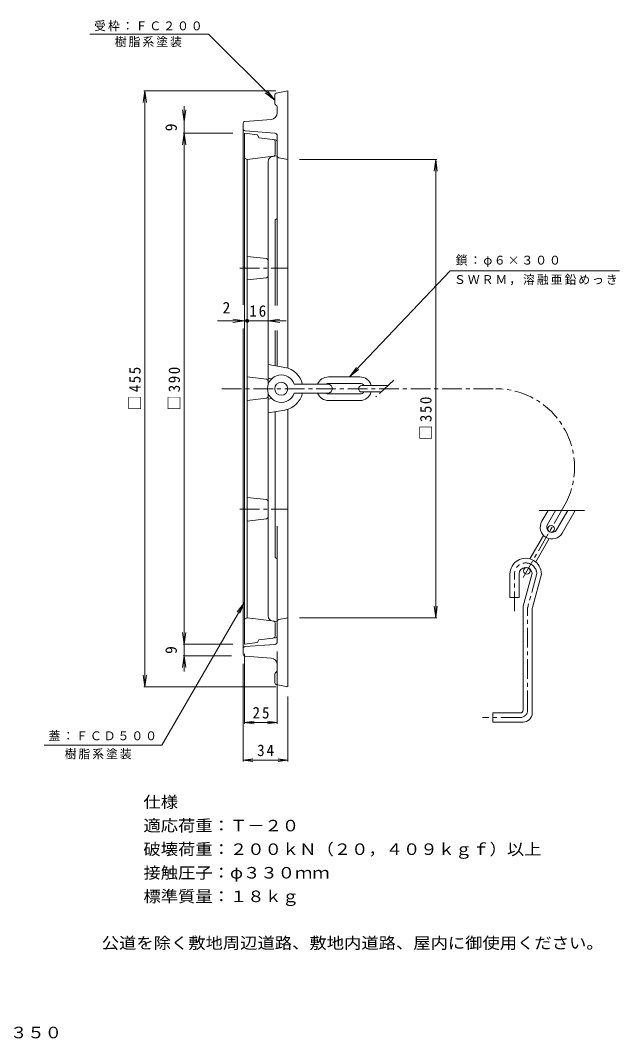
# Model space of a CAD drawing. Units: millimetres, scale not verified. Extents: x -512 to 529, y -407 to 371.
# Drawn here: x 72 to 529, y -407 to 371 of the extents above; entities that cross this region are included whole.
import ezdxf
from ezdxf.enums import TextEntityAlignment as Align

# ---------------------------------------------------------------- set-up
doc = ezdxf.new("R2010")
doc.units = ezdxf.units.MM
doc.header["$LTSCALE"] = 3
doc.header["$PDMODE"] = 32
doc.header["$PDSIZE"] = 2.4
doc.linetypes.add('CHAIN1', pattern=[8, 5, -1, 1, -1])
for name, color, linetype, lineweight in [('0-0', 3, 'Continuous', 9), ('0-1', 2, 'Continuous', 9), ('0-2', 6, 'Continuous', 5), ('0-4', 7, 'Continuous', 9), ('0-E', 7, 'Continuous', 9)]:
    doc.layers.add(name, color=color, linetype=linetype, lineweight=lineweight)
doc.layers.add('F-5', color=2, linetype='Continuous')
doc.styles.add('ＭＳ ゴシック', font='')
doc.styles.get('ＭＳ ゴシック').set_extended_font_data('MS Gothic')

msp = doc.modelspace()

# ---------------------------------------------------------------- linework, layer by layer
at = {"layer": '0-0'}
for p, q in [((266.782, 280.037), (254.099, 281.594)), ((266.599, 268.926), (266.599, 278.732)), ((268.099, 278.548), (268.099, 219.875)), ((243.099, 265.959), (245.099, 264.959)), ((245.099, 264.959), (265.282, 267.438)), ((245.099, 264.959), (245.099, -85.04)), ((264.612, 267.355), (268.099, 267.784)), ((261.099, 263.385), (261.099, 93.161)), ((268.099, 219.875), (266.599, 218.875)), ((266.599, 218.875), (266.599, 153.409)), ((259.782, 189.279), (245.099, 190.959)), ((259.782, 174.64), (245.099, 172.96)), ((266.599, 134.372), (266.599, 107.322)), ((261.099, 108.459), (273.943, 106.213)), ((259.782, 97.279), (245.099, 98.959)), ((261.099, 97.959), (263.803, 97.511)), ((261.099, -83.466), (261.099, 86.758)), ((259.782, 82.64), (245.099, 80.959)), ((261.099, 81.959), (263.803, 82.409)), ((261.099, 71.459), (273.943, 73.706)), ((266.599, 72.422), (266.599, -38.956)), ((259.782, 5.28), (245.099, 6.96)), ((259.782, -9.36), (245.099, -11.041)), ((268.099, -98.629), (268.099, -14.956)), ((268.099, -39.956), (266.599, -38.956)), ((243.099, -86.04), (245.099, -85.04)), ((245.099, -85.04), (268.099, -87.865)), ((266.599, -98.813), (266.599, -89.008)), ((266.782, -100.118), (254.099, -101.675))]:
    msp.add_line(p, q, dxfattribs=at)
at = {"layer": '0-0', "linetype": 'CHAIN1'}
for p, q in [((239.475, 181.976), (275.596, 181.976)), ((239.475, -2.058), (275.596, -2.058))]:
    msp.add_line(p, q, dxfattribs=at)
at = {"layer": '0-0'}
for points in [[(243.099, 284.959), (243.099, -105.041), (253.099, -103.813), (254.099, -101.675)], [(243.099, 284.959), (253.099, 283.732), (254.099, 281.594)]]:
    msp.add_lwpolyline(points, dxfattribs=at)
for centre, radius, start, end in [((265.099, 278.732), 1.5, 0, 82.99913), ((266.599, 278.548), 1.5, 0, 82.99878), ((265.099, 263.385), 4, 97.00005, 180), ((265.099, 268.926), 1.5, 277.00122, 0), ((259.599, 187.791), 1.5, 0, 82.99895), ((259.599, 176.128), 1.5, 277.00122, 0), ((271.099, 89.959), 16.5, 12.24657, 80.07664), ((259.599, 95.791), 1.5, 0, 82.99895), ((271.099, 89.959), 16.5, 279.92336, 347.75369), ((259.599, 84.128), 1.5, 277.00122, 0), ((259.599, 3.791), 1.5, 0, 82.99895), ((259.599, -7.872), 1.5, 277.00122, 0), ((265.099, -83.466), 4, 180, 262.99995), ((265.099, -89.008), 1.5, 0, 82.99895), ((265.099, -98.813), 1.5, 277.00122, 0), ((266.599, -98.629), 1.5, 277.00122, 0)]:
    msp.add_arc(centre, radius, start, end, dxfattribs=at)
at = {"layer": '0-1'}
for p, q in [((266.099, 308.081), (266.099, 314.23)), ((267.305, 315.701), (276.099, 317.459)), ((276.099, 317.459), (276.099, 105.835)), ((267.66, 305.899), (266.539, 307.02)), ((268.099, 300.59), (268.099, 304.838)), ((242.099, 292.571), (242.099, 153.92)), ((263.483, 295.604), (243.484, 294.066)), ((266.253, 285.102), (243.484, 286.853)), ((268.099, 283.107), (268.099, 153.409)), ((269.323, 266.23), (276.099, 264.959)), ((242.099, 135.888), (242.099, -112.652)), ((268.099, 134.372), (268.099, 107.235)), ((276.099, -137.541), (276.099, 74.084)), ((269.323, -86.311), (276.099, -85.041)), ((268.099, -103.189), (268.099, -87.785)), ((266.253, -105.183), (243.484, -106.934)), ((263.483, -115.685), (243.484, -114.147)), ((268.099, -120.671), (268.099, -124.919)), ((266.099, -128.162), (266.099, -134.311)), ((267.66, -125.98), (266.539, -127.101)), ((267.305, -135.782), (276.099, -137.541))]:
    msp.add_line(p, q, dxfattribs=at)
for centre, radius, start, end in [((267.599, 314.23), 1.5, 101.30968, 180), ((267.599, 308.081), 1.5, 180, 225.00023), ((266.599, 304.838), 1.5, 0, 45.00023), ((263.099, 300.59), 5, 274.39864, 0), ((243.599, 292.571), 1.5, 94.39876, 180), ((243.599, 288.348), 1.5, 180, 265.60124), ((266.099, 283.107), 2, 0, 85.60132), ((269.599, 267.704), 1.5, 180, 259.38058), ((269.599, -87.785), 1.5, 100.61942, 180), ((243.599, -108.43), 1.5, 94.39876, 180), ((266.099, -103.189), 2, 274.39868, 0), ((243.599, -112.652), 1.5, 180, 265.60124), ((263.099, -120.671), 5, 0, 85.60136), ((267.599, -128.162), 1.5, 134.99977, 180), ((266.599, -124.919), 1.5, 314.99977, 0), ((267.599, -134.311), 1.5, 180, 258.69032)]:
    msp.add_arc(centre, radius, start, end, dxfattribs=at)
at = {"layer": '0-2', "color": 4, "lineweight": 9}
for p, q in [((280.999, 93.459), (306.599, 93.459)), ((280.999, 86.46), (306.599, 86.46))]:
    msp.add_line(p, q, dxfattribs=at)
at = {"layer": '0-2'}
for p, q in [((307.099, 98.959), (331.099, 98.959)), ((307.099, 93.959), (331.099, 93.959)), ((307.099, 85.959), (331.099, 85.959)), ((332.599, 92.46), (352.599, 92.46)), ((332.599, 87.459), (347.243, 87.459)), ((307.099, 80.959), (331.099, 80.959)), ((502.444, -3.127), (467.722, -3.127)), ((474.56, -3.127), (469.864, -11.26)), ((480.333, -3.127), (474.194, -13.76)), ((489.571, -3.127), (481.123, -17.76)), ((495.345, -3.127), (485.453, -20.261)), ((460.79, -39.978), (471.171, -21.998)), ((473.932, -17.215), (474.744, -15.81)), ((478.262, -19.715), (479.073, -18.309)), ((465.213, -42.317), (475.501, -24.498)), ((456.243, -47.852), (456.996, -46.549)), ((445.513, -69.522), (445.513, -51.522)), ((452.514, -69.522), (452.514, -51.522)), ((462.461, -50.797), (455.684, -76.089)), ((460.574, -50.352), (461.579, -48.611)), ((469.513, -51.522), (462.684, -77.01)), ((452.514, -69.522), (445.513, -69.522)), ((455.513, -155.522), (455.513, -77.383)), ((462.513, -157.522), (462.513, -78.304)), ((432.513, -164.522), (432.513, -157.522)), ((453.514, -157.522), (432.513, -157.522)), ((455.513, -164.522), (432.513, -164.522))]:
    msp.add_line(p, q, dxfattribs=at)
at = {"layer": '0-2', "linetype": 'CHAIN1'}
for p, q in [((356.905, 96.479), (343.182, 83.669)), ((225.839, 89.959), (434.773, 89.959)), ((486.734, -0.041), (455.527, -54.094)), ((449.014, -79.753), (449.014, -51.522)), ((466.003, -51.1), (459.065, -76.995)), ((459.014, -155.522), (459.014, -77.383)), ((453.514, -161.022), (424.542, -161.022))]:
    msp.add_line(p, q, dxfattribs=at)
at = {"layer": '0-2', "color": 4, "lineweight": 9}
msp.add_circle((271.099, 89.959), 5, dxfattribs=at)
at = {"layer": '0-2'}
for centre in [(476.908, -17.06), (458.408, -49.102)]:
    msp.add_circle(centre, 2.5, dxfattribs=at)
at = {"layer": '0-2', "color": 4, "lineweight": 9}
for centre, radius, start, end in [((271.099, 89.959), 10.5, 19.47118, 340.52882), ((306.599, 89.959), 3.5, 270, 90)]:
    msp.add_arc(centre, radius, start, end, dxfattribs=at)
at = {"layer": '0-2'}
for centre, radius, start, end in [((307.099, 89.959), 9, 90, 157.1138), ((307.099, 89.959), 4, 89.99962, 118.95245), ((331.099, 89.959), 9, 16.12759, 90), ((331.099, 89.959), 4, 38.68221, 90), ((307.099, 89.959), 9, 202.88445, 270), ((307.099, 89.959), 4, 241.04118, 270.00038), ((332.599, 89.959), 2.5, 90, 270), ((331.099, 89.959), 9, 269.99983, 343.87241), ((331.099, 89.959), 4, 270, 321.31779), ((477.659, -15.76), 9, 150, 330), ((477.659, -15.76), 4, 150, 330), ((457.514, -51.522), 12, 359.99998, 180), ((457.514, -51.522), 5, 8.33247, 180), ((460.514, -77.383), 5, 165, 180), ((467.514, -78.304), 5, 165, 180), ((453.514, -155.522), 2, 270, 0), ((455.513, -157.522), 7, 270, 0)]:
    msp.add_arc(centre, radius, start, end, dxfattribs=at)
at = {"layer": '0-2', "linetype": 'CHAIN1'}
for centre, radius, start, end in [((434.773, 29.959), 60, 329.99995, 90), ((457.514, -51.522), 8.5, 2.84383, 180), ((460.514, -77.383), 1.5, 165, 180), ((453.514, -155.522), 5.5, 270, 0)]:
    msp.add_arc(centre, radius, start, end, dxfattribs=at)
at = {"layer": '0-4'}
for p, q in [((167.099, 317.459), (165.925, 308.536)), ((267.099, 317.459), (166.199, 317.459)), ((167.099, -137.541), (167.099, 317.459)), ((167.099, 317.459), (168.274, 308.536)), ((197.099, -125.854), (197.099, 305.772)), ((197.099, 293.959), (195.925, 302.882)), ((197.099, 293.959), (198.274, 302.882)), ((197.099, 284.959), (195.925, 276.036)), ((234.099, 284.959), (196.199, 284.959)), ((197.099, 284.959), (198.274, 276.036)), ((285.099, 264.959), (389.87, 264.959)), ((388.97, 264.959), (387.795, 256.037)), ((388.97, -85.041), (388.97, 264.959)), ((388.97, 264.959), (390.145, 256.037)), ((222.553, 141.805), (274.801, 141.805)), ((243.099, 141.805), (234.176, 142.98)), ((243.099, 141.805), (234.176, 140.63)), ((261.099, 141.805), (270.022, 142.98)), ((261.099, 141.805), (270.022, 140.63)), ((388.97, -85.041), (387.795, -76.118)), ((388.97, -85.041), (390.145, -76.118)), ((285.099, -85.041), (389.87, -85.041)), ((197.099, -105.041), (195.925, -96.118)), ((197.099, -105.041), (198.274, -96.118)), ((234.099, -105.041), (196.199, -105.041)), ((197.099, -114.041), (195.925, -122.964)), ((233.099, -114.041), (196.199, -114.041)), ((197.099, -114.041), (198.274, -122.964)), ((243.099, -112.541), (243.099, -165.817)), ((268.099, -110.688), (268.099, -165.817)), ((242.099, -120.152), (242.099, -194.516)), ((167.099, -137.541), (165.925, -128.618)), ((167.099, -137.541), (168.274, -128.618)), ((267.099, -137.541), (166.199, -137.541)), ((276.099, -145.041), (276.099, -194.516)), ((243.099, -164.917), (250.535, -163.938)), ((243.099, -164.917), (268.099, -164.917)), ((243.099, -164.917), (250.535, -165.896)), ((268.099, -164.917), (260.664, -163.938)), ((268.099, -164.917), (260.664, -165.896)), ((242.099, -193.616), (249.535, -192.637)), ((242.099, -193.616), (276.099, -193.616)), ((242.099, -193.616), (249.535, -194.595)), ((276.099, -193.616), (268.664, -192.637)), ((276.099, -193.616), (268.664, -194.595))]:
    msp.add_line(p, q, dxfattribs=at)
msp.add_point((245.099, 141.805), dxfattribs=at)
at = {"layer": '0-E'}
for p, q in [((125.073, 360.717), (215.683, 360.717)), ((266.099, 310.3), (215.683, 360.717)), ((266.099, 310.3), (258.959, 315.779)), ((266.099, 310.3), (260.62, 317.441)), ((323.157, 98.959), (399.863, 180.065)), ((399.863, 180.065), (529.163, 180.065)), ((323.157, 98.959), (328.434, 106.25)), ((323.157, 98.959), (330.141, 104.635)), ((243.099, -73.134), (180.167, -182.136)), ((243.099, -73.134), (237.62, -80.275)), ((243.099, -73.134), (239.655, -81.449)), ((90.332, -182.136), (180.167, -182.136))]:
    msp.add_line(p, q, dxfattribs=at)

# ---------------------------------------------------------------- texts
at = {"layer": '0-4', "color": 2, "style": 'ＭＳ ゴシック'}
for p in [(194.099, 286.459), (194.099, -112.541)]:
    msp.add_text('9', height=8.798, rotation=90, dxfattribs=at).set_placement(p, align=Align.BOTTOM_LEFT)
msp.add_text('2', height=8.798, dxfattribs=at).set_placement((226.315, 144.805), align=Align.BOTTOM_LEFT)
at = {"layer": '0-4', "color": 2, "style": 'ＭＳ ゴシック', "width": 1.1}
for s, p in [('仕様', (165.999, -232.602)), ('適応荷重：Ｔ－２０', (165.999, -250.602)), ('破壊荷重：２００ｋＮ（２０，４０９ｋｇｆ）以上', (165.999, -268.602)), ('接触圧子：φ３３０ｍｍ', (165.999, -286.602)), ('標準質量：１８ｋｇ', (165.999, -304.602)), ('公道を除く敷地周辺道路、敷地内道路、屋内に御使用ください。', (134.194, -340.208))]:
    msp.add_text(s, height=8.798, dxfattribs=at).set_placement(p, align=Align.BOTTOM_LEFT)
at = {"layer": '0-4', "color": 2, "char_height": 8.798, "attachment_point": 7, "style": 'ＭＳ ゴシック'}
for s, insert in [('\\T1.27;\\W0.95;16', (246.724, 144.805)), ('\\T1.27;\\W0.95;25', (249.224, -161.917)), ('\\T1.27;\\W0.95;34', (252.724, -190.616))]:
    msp.add_mtext(s, dxfattribs=dict(at, insert=insert))
at = {"layer": '0-4', "color": 2, "char_height": 8.798, "attachment_point": 7, "rotation": 90, "style": 'ＭＳ ゴシック'}
for s, insert in [('\\T1.21;\\W0.95;□455', (164.099, 73.459)), ('\\T1.21;\\W0.95;□390', (194.099, 73.459)), ('\\T1.21;\\W0.95;□350', (385.97, 50.669))]:
    msp.add_mtext(s, dxfattribs=dict(at, insert=insert))
at = {"layer": '0-E', "char_height": 6.598, "attachment_point": 7, "style": 'ＭＳ ゴシック'}
for s, insert in [('\\T1.17;受枠：ＦＣ２００', (128.452, 362.833)), ('\\T1.17;樹脂系塗装', (144.201, 350.662)), ('\\T1.17;鎖：φ６×３００', (404.199, 182.925)), ('\\T1.17;ＳＷＲＭ，溶融亜鉛めっき', (402.896, 168.922)), ('\\T1.17;蓋：ＦＣＤ５００', (93.641, -178.794)), ('\\T1.17;樹脂系塗装', (105.91, -192.949))]:
    msp.add_mtext(s, dxfattribs=dict(at, insert=insert))
at = {"layer": 'F-5', "style": 'ＭＳ ゴシック', "width": 1.1}
msp.add_text('格子型\u3000集水桝用\u3000受枠付\u3000鋳鉄製みぞ蓋\u3000ＧＣＡ－Ｓ－３５０', height=8.798, dxfattribs=at).set_placement((-278.924, -408.558), align=Align.BOTTOM_LEFT)

doc.saveas('drawing.dxf')
